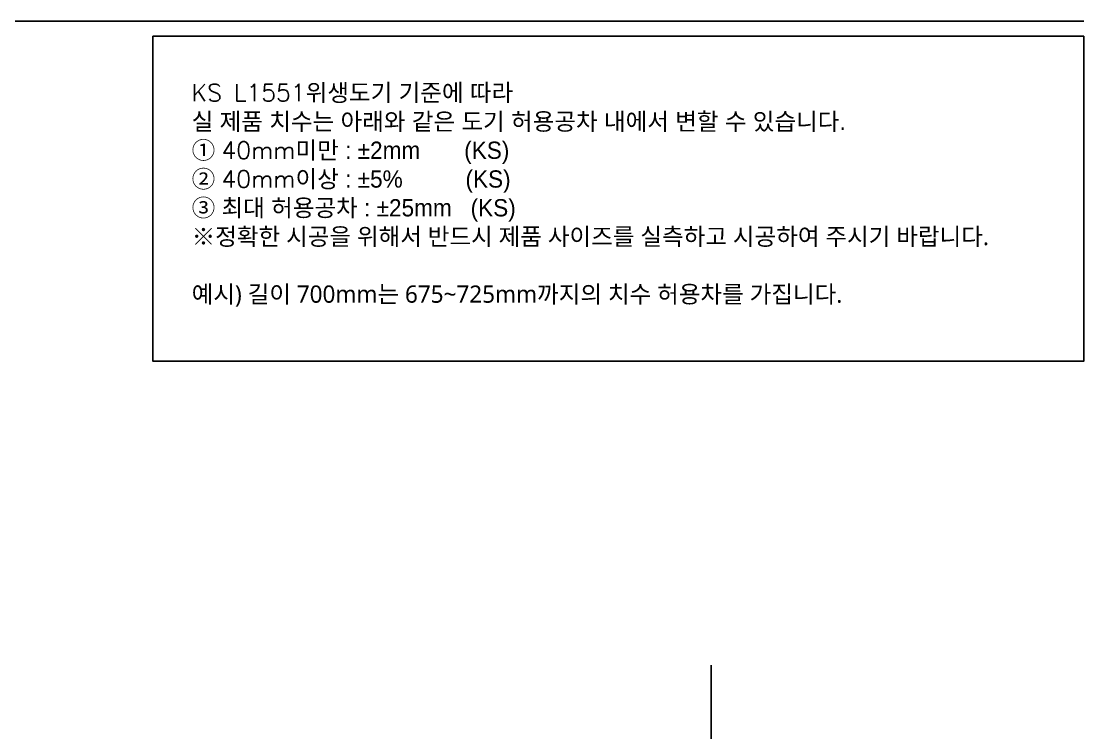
# Model space of a CAD drawing. Header units: millimetres. Extents: x 7763 to 10330, y 539 to 2772.
# Drawn here: x 8853 to 10330, y 1644 to 2633 of the extents above; entities that cross this region are included whole.
import ezdxf
from ezdxf.lldxf.tags import DXFTag

# ---------------------------------------------------------------- set-up
doc = ezdxf.new("R2010")
doc.units = ezdxf.units.MM
for name, color, linetype in [('2', 2, 'Continuous'), ('3', 3, 'Continuous'), ('6', 6, 'Continuous')]:
    doc.layers.add(name, color=color, linetype=linetype)
doc.styles.add('ROMANS', font='NanumGothic.ttf', dxfattribs={"height": 10.144927})
tags = doc.linetypes.add('DASHED', pattern=[0.75, 0.5, -0.25]).pattern_tags.tags
tags[6:7] = [DXFTag(74, 4), DXFTag(75, 0), DXFTag(340, '0'), DXFTag(46, 1.0), DXFTag(50, 0.0), DXFTag(44, 0.0), DXFTag(45, 0.0)]
tags[4:5] = [DXFTag(74, 4), DXFTag(75, 0), DXFTag(340, '0'), DXFTag(46, 1.0), DXFTag(50, 0.0), DXFTag(44, 0.0), DXFTag(45, 0.0)]

msp = doc.modelspace()

# ---------------------------------------------------------------- linework, layer by layer
at = {"layer": '3', "linetype": 'DASHED'}
msp.add_lwpolyline([(9036.12324, 2612.44782), (10329.9998, 2612.44782), (10329.9998, 2160.60126), (9036.12324, 2160.60126)], close=True, dxfattribs=at)
at = {"layer": '6'}
msp.add_lwpolyline([(10329.93163, 2633.20995), (7914.83969, 2633.20995), (7914.83969, 738.20995), (9812.23819, 738.20995), (9812.23819, 1738.20995)], dxfattribs=at)

# ---------------------------------------------------------------- texts
at = {"layer": '2', "insert": (9090.0442, 2391.23091), "char_height": 24, "attachment_point": 4, "style": 'ROMANS'}
msp.add_mtext('{\\Fromans|c129;KS L1551\\fGulim|b0|i0|c129|p50;위생도기 기준에 따라 \\P실 제품 치수는 아래와 같은 도기 허용공차 내에서 변할 수 있습니다. \\Fromans|c129;\\P\\fGulim|b0|i0|c129|p50;① \\Fromans|c129;40mm\\fGulim|b0|i0|c129|p50;미만 : ±2mm       (KS)\\Fromans|c129; \\P\\fGulim|b0|i0|c129|p50;② \\Fromans|c129;40mm\\fGulim|b0|i0|c129|p50;이상 : ±5%          (KS)\\Fromans|c129;\\P\\fGulim|b0|i0|c129|p50;③ 최대 허용공차 : ±25mm   (KS)}\\P※정확한 시공을 위해서 반드시 제품 사이즈를 실측하고 시공하여 주시기 바랍니다.\\P\\P예시) 길이 700mm는 675~725mm까지의 치수 허용차를 가집니다.', dxfattribs=at)

doc.saveas('drawing.dxf')
